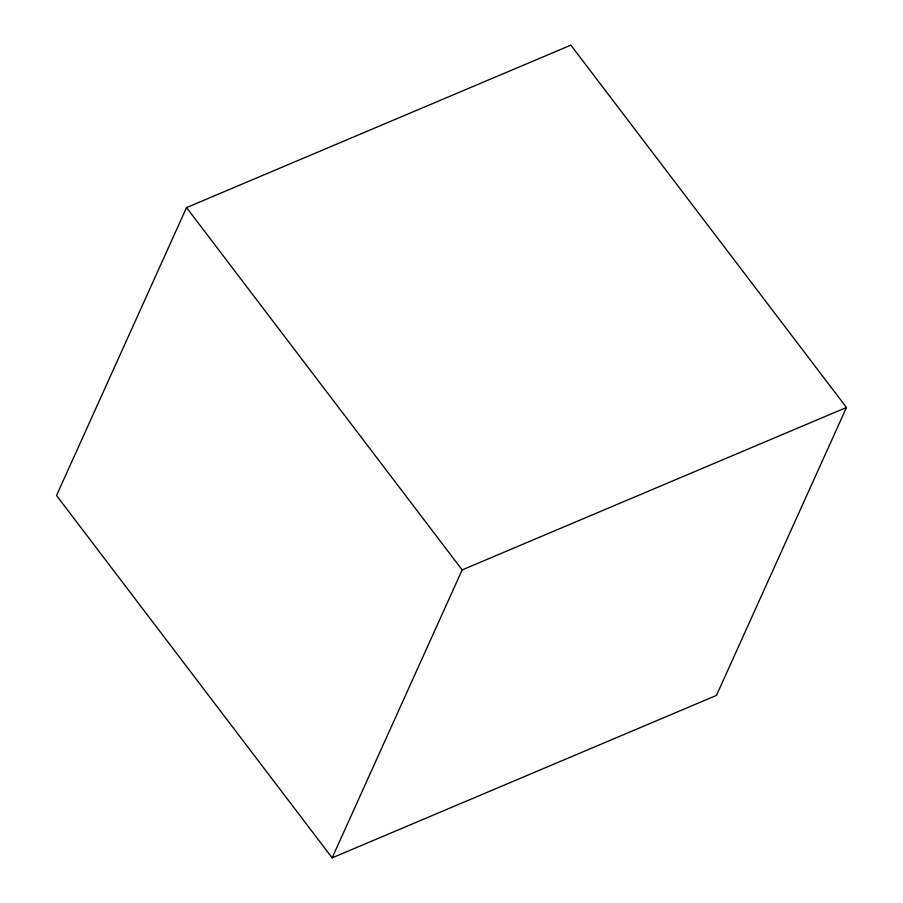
<?xml version="1.0" encoding="UTF-8"?>
<svg xmlns="http://www.w3.org/2000/svg" width="903" height="903" viewBox="0 0 903 903"><rect width="100%" height="100%" fill="white"/><g stroke="black" fill="none" stroke-linecap="round" stroke-linejoin="round"><path stroke-width="1.35" d="M186.537 207.588L56.528 495.521L332.146 857.85L716.463 695.412L846.472 407.479L570.854 45.15L186.537 207.588L462.155 569.906L332.146 857.85M462.155 569.906L846.472 407.479"/></g></svg>
